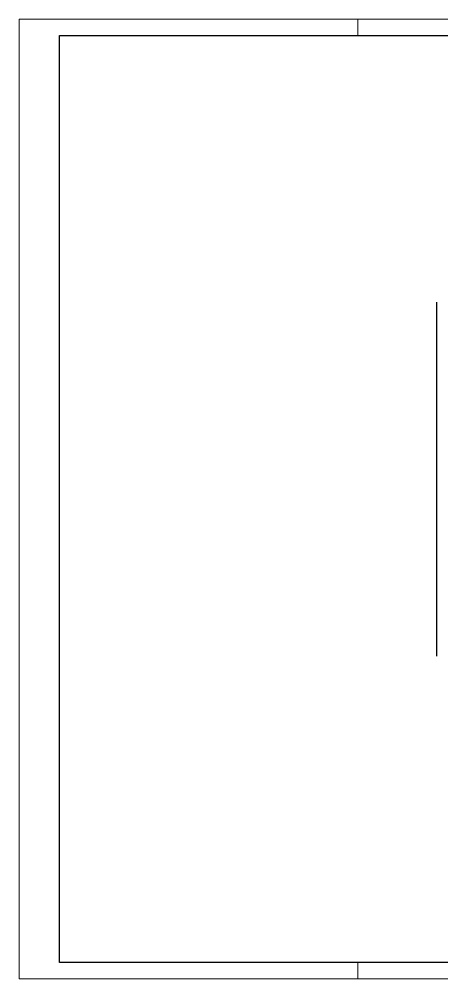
# Model space of a CAD drawing. Extents: x 1137 to 6709, y 1202 to 4823.
# Drawn here: x 1137 to 2734, y 1202 to 4823 of the extents above; entities that cross this region are included whole.
import ezdxf

# ---------------------------------------------------------------- set-up
doc = ezdxf.new("R2010")
doc.units = 0
doc.layers.add('FOLHA', color=255, linetype='Continuous', lineweight=5)
doc.layers.add('VIGA', color=3, linetype='Continuous')

msp = doc.modelspace()

# ---------------------------------------------------------------- linework, layer by layer
at = {"color": 30}
for p, q in [((1289.59, 4762.4), (6648.31, 4762.4)), ((1289.59, 1263.07), (1289.59, 4762.4)), ((6648.31, 1263.07), (1289.59, 1263.07))]:
    msp.add_line(p, q, dxfattribs=at)
at = {"layer": 'FOLHA'}
for p, q in [((1137.18, 4823.36), (6709.28, 4823.36)), ((2417.42, 4762.4), (2417.42, 4823.36)), ((2417.42, 1202.11), (2417.42, 1263.07)), ((6709.28, 1202.11), (1137.18, 1202.11))]:
    msp.add_line(p, q, dxfattribs=at)
at = {"layer": 'FOLHA', "lineweight": 5}
msp.add_line((1137.18, 1202.11), (1137.18, 4823.36), dxfattribs=at)
at = {"layer": 'VIGA'}
msp.add_line((2715.24, 2419.42), (2715.24, 3755.7), dxfattribs=at)

doc.saveas('drawing.dxf')
